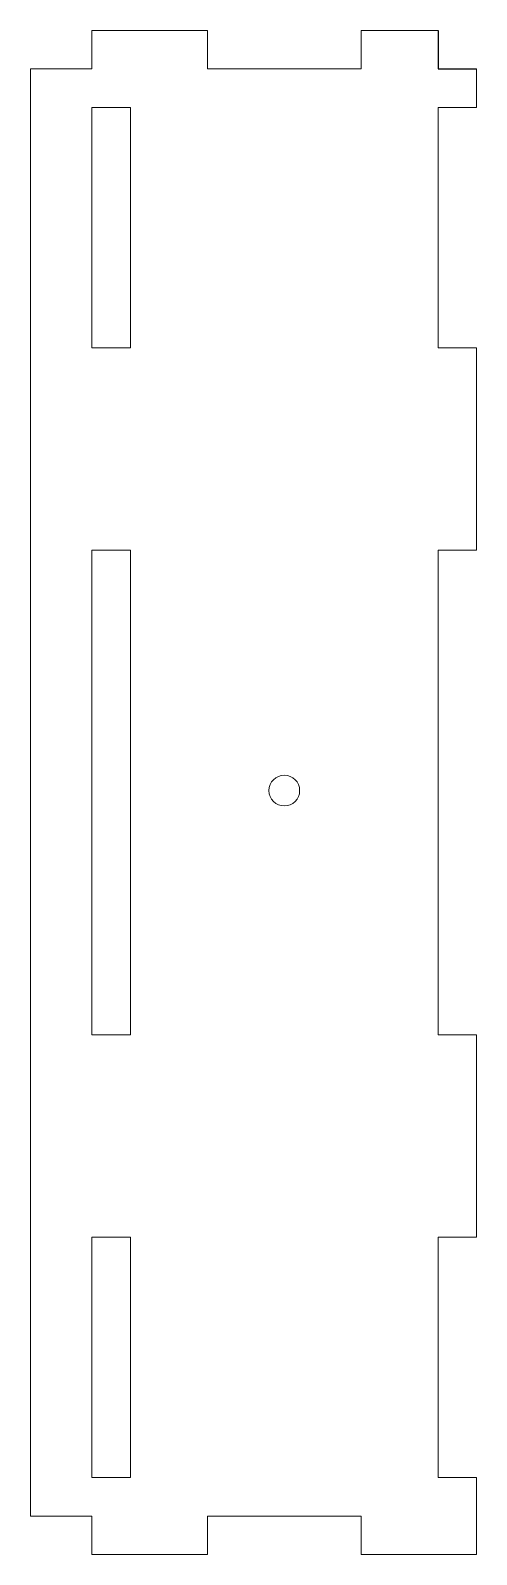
# Model space of a CAD drawing. Header units: millimetres. Extents: x -33 to 25, y -99 to 99.
import ezdxf

# ---------------------------------------------------------------- set-up
doc = ezdxf.new("R2010")
doc.units = ezdxf.units.MM

msp = doc.modelspace()

# ---------------------------------------------------------------- linework, layer by layer
at = {"color": 1, "lineweight": 5, "true_color": 0xff0000, "flags": 128}
msp.add_lwpolyline([(24.99, 93.75), (24.99, 88.75), (19.99, 88.75), (19.99, 57.5), (24.99, 57.5), (24.99, 31.25), (19.99, 31.25), (19.99, -31.75), (24.99, -31.75), (24.99, -58), (19.99, -58), (19.99, -89.25), (24.99, -89.25), (24.99, -94.25), (24.99, -99.25), (9.99, -99.25), (9.99, -94.25), (-10.01, -94.25), (-10.01, -99.25), (-25.01, -99.25), (-25.01, -94.25), (-33.01, -94.25), (-33.01, 93.75), (-25.01, 93.75), (-25.01, 98.75), (-10.01, 98.75), (-10.01, 93.75), (9.99, 93.75), (9.99, 98.75), (19.99, 98.75)], dxfattribs=at)
msp.add_lwpolyline([(24.99, 93.75), (24.99, 88.75), (19.99, 88.75), (19.99, 57.5), (24.99, 57.5), (24.99, 31.25), (19.99, 31.25), (19.99, -31.75), (24.99, -31.75), (24.99, -58), (19.99, -58), (19.99, -89.25), (24.99, -89.25), (24.99, -94.25), (24.99, -99.25), (9.99, -99.25), (9.99, -94.25), (-10.01, -94.25), (-10.01, -99.25), (-25.01, -99.25), (-25.01, -94.25), (-33.01, -94.25), (-33.01, 93.75), (-25.01, 93.75), (-25.01, 98.75), (-10.01, 98.75), (-10.01, 93.75), (9.99, 93.75), (9.99, 98.75), (19.99, 98.75)], dxfattribs=at)
msp.add_lwpolyline([(19.99, 98.75), (19.99, 93.75), (24.99, 93.75)])
for points in [[(-20.01, 88.75), (-20.01, 57.5), (-25.01, 57.5), (-25.01, 88.75)], [(-20.01, 31.25), (-20.01, -31.75), (-25.01, -31.75), (-25.01, 31.25)], [(-20.01, -58), (-20.01, -89.25), (-25.01, -89.25), (-25.01, -58)]]:
    msp.add_lwpolyline(points, close=True, dxfattribs=at)
at = {"color": 1, "lineweight": 5, "true_color": 0xff0000}
msp.add_ellipse((0, 0), major_axis=(0, -2), ratio=0.9964, dxfattribs=at)

doc.saveas('drawing.dxf')
